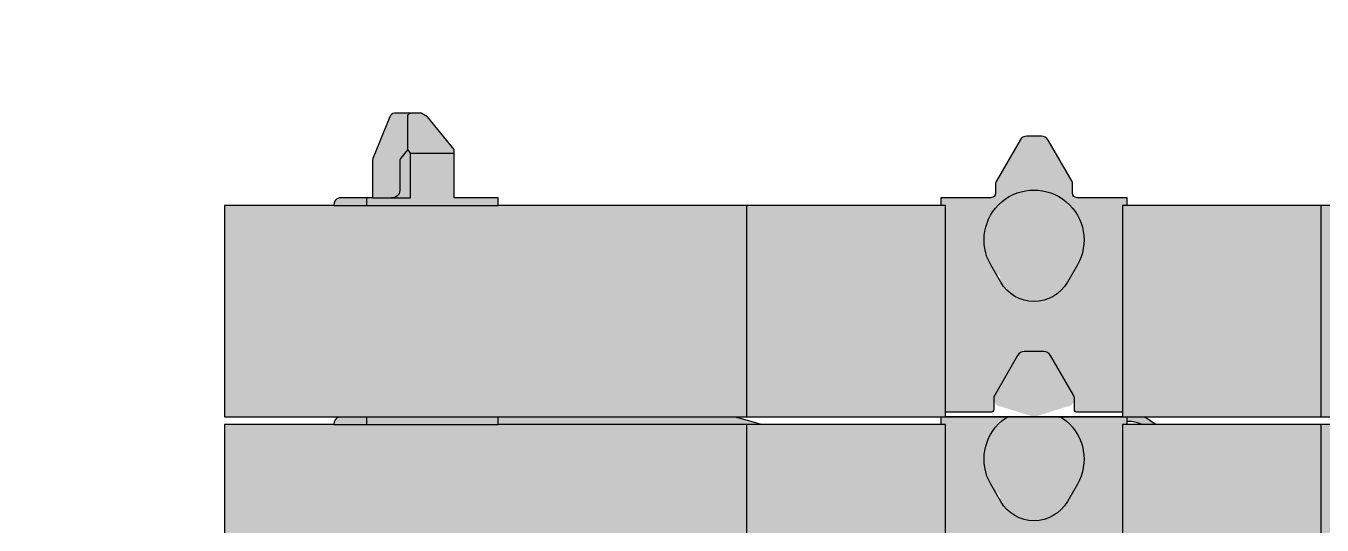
# Model space of a CAD drawing. Header units: millimetres. Extents: x -9400 to 16593, y -27108 to 22430.
# Drawn here: x -9176 to -7490, y 5409 to 6058 of the extents above; entities that cross this region are included whole.
import ezdxf
from ezdxf.enums import TextEntityAlignment as Align

# ---------------------------------------------------------------- set-up
doc = ezdxf.new("R2010")
doc.units = ezdxf.units.MM
doc.set_wipeout_variables(frame=1)
doc.layers.add('Техника LTM 11200-9.1', color=250, linetype='Continuous')
doc.layers.add('Техника LTM 11200-9.1 Штрих', color=7, linetype='Continuous', true_color=0xffd452)
doc.styles.add('arial', font='arial.ttf')

# ---------------------------------------------------------------- blocks, each defined once
blk = doc.blocks.new('LTM 11200-9.1-20240608.130851')
at = {"color": 0, "linetype": 'ByBlock', "lineweight": -2, "ltscale": 50, "transparency": 16777216}
blk.add_wipeout([(1058.2404622194922, 879.0006131459648), (1044.0302557499924, 956.8583137556751), (1020.5751122950926, 1032.4467239628439), (988.214360581834, 1104.6722960318134), (947.4161679742763, 1172.4901328602896), (898.7707674330367, 1234.919104646789), (842.9819185353603, 1291.0560430279415), (780.8567260903008, 1340.0888073371407), (713.2939636444823, 1381.308033953212), (641.2710708038564, 1414.1173987596944), (565.8300124829574, 1438.0422442463396), (488.06220465781007, 1452.7364464434004), (409.09272470365136, 1457.9874223438273), (330.064034748646, 1453.7192053703347), (252.11945352003576, 1439.9935443941304), (176.38661579775126, 1417.0090104056576), (103.96115876980974, 1385.09812376127), (35.89087130119469, 1344.7225435663395), (-26.839464569117183, 1296.4663887906531), (-83.32232060286867, 1241.0277877404133), (-132.74055169606964, 1179.2087781417786), (-174.3792176275403, 1111.9037039527952), (-207.63592619561467, 1040.086276768613), (-232.02954810745058, 964.7954890043751), (-247.20717754146693, 887.120582651674), (-252.94923768351038, 808.1852910676033), (-249.1726573742705, 729.1315817725614), (-235.93207291095706, 651.1031354519597), (-213.41903761661177, 575.2288001733378), (-181.95925061232316, 502.60626018896437), (-142.00784488406651, 434.2861555895612), (-94.14280281235233, 371.25688255226396), (-39.05659442308985, 314.4302940796848), (22.4538406697651, 264.6285080994128), (89.49862269720131, 222.57201377296326), (161.10780574591294, 188.86924808180322), (236.24541009677972, 164.00779348739673), (313.8244098833304, 148.3473240099055), (392.7224592417141, 142.11440177558018), (471.79812943983836, 145.3991993118915), (549.9074220809423, 158.1541950094013), (625.9203194828526, 180.19486062330168), (698.7371327963558, 211.20233086844632), (767.304411352248, 250.72801648648135), (830.6301830743954, 298.2000940472079), (887.7983054736808, 352.9317785953506), (937.9817196050876, 414.1312594612275), (980.4544152411138, 480.9131554926115), (1014.6019341597555, 552.3113239833934), (1039.9302595945612, 627.2928379905519), (1056.0729632418881, 704.7729298276919), (1062.7965064286443, 783.63068454562), (1063.000150728079, 799.9999999999999)], dxfattribs=at)
at = {"layer": 'Техника LTM 11200-9.1 Штрих', "ltscale": 50, "true_color": 0xadadad, "transparency": 16777216}
h = blk.add_hatch(color=253, dxfattribs=at)
h.dxf.hatch_style = 1
edge = h.paths.add_edge_path()
edge.add_arc((405, 800), 658.0001507280786, 0, 360)
at = {"color": 0, "linetype": 'ByBlock', "lineweight": -2, "ltscale": 50, "transparency": 16777216}
blk.add_circle((405, 800), 658.0001507280786, dxfattribs=at)
blk.add_wipeout([(1022.8146851898641, 508.8058813024984), (984.1908195091744, 438.0234888882769), (937.4941594154843, 372.28634556659654), (883.3755655992832, 312.51069936048907), (822.5893460832145, 259.52970660888855), (755.9827426341864, 214.08181938643702), (746.5000000000001, 208.50464921478124), (570.1669743651873, 106.69872939752531), (570.1669743651873, 106.69872939752531), (564.3011459834474, 103.80602296116604), (558.1079266203194, 101.70370827226702), (551.6932839761935, 100.42775651802822), (545.1669743651875, 99.99999958672583), (333.2037587267697, 99.99999958672583), (333.2037587267697, 99.99999958672583), (322.7616633491655, 100.68441067681943), (312.4982351185676, 102.72593348359828), (302.58908413756234, 106.08963698582147), (293.2037587267697, 110.71796728397044), (249.80724037729686, 135.77295883494662), (247.1085948277472, 137.84353386905786), (238.00004300582822, 124.33952006930485), (231.06887776225648, 128.37000860151602), (231.06887776225648, 128.37000860151602), (227.04815571655843, 120.46910382345732), (225.50952286565047, 111.73851901882813), (226.58707054291403, 102.93912170515205), (230.18689083214878, 94.83777638687775), (230.18689083214878, 94.83777638687775), (237.33610094235684, 76.12090898145584), (236.5632686927235, 56.10004334118048), (227.99249002392452, 37.98998857366246), (213.00000000085885, 24.698729281168426), (149.59075555553153, -11.910615071800066), (149.59075555553153, -11.910615071800066), (140.45979071918038, -17.86869502349964), (132.03173479397645, -24.785421769234745), (124.40677480764464, -32.57857394023563), (117.67555112663854, -41.15551181513001), (98.29824531744816, -68.82917248255376), (98.29824531744816, -68.82917248255376), (75.26067977540669, -93.46566269314076), (46.2770706606168, -110.71780686948091), (13.637296342668861, -119.22258249695233), (-20.07990590306767, -118.30806146368832), (-52.21067555460385, -108.04649639786635), (-80.21648974779363, -89.24861227819156), (-84.81372132690736, -84.89188827354519), (-266.21197882881097, 96.50635134539334), (-336.9998161347902, 165.94530796751496), (-866.0808936206032, 165.94529501162287), (-1167.4151198584586, 90.81423419382213), (-1167.4151198584586, 90.81423419382213), (-1189.9263396927408, 83.5541538481209), (-1211.252911146627, 73.3247288850198), (-1231.0052360360235, 60.31283253909305), (-1248.8224748361538, 44.75616880317125), (-1394.2893218785466, -100.71067823920794), (-1394.2893218785466, -100.71067823920794), (-1419.1402423043805, -118.86440595526665), (-1448.3346599652068, -128.60155407189723), (-1479.107495437005, -128.99989190038445), (-1508.5441732289949, -120.02169182628722), (-1533.8566688284163, -102.51730259017745), (-1552.647569772184, -78.144610541053), (-1563.137140832761, -49.21201689711779), (-1564.999999997206, -30.00000012056239), (-1564.999999997206, 32.03240227841911), (-1564.999999997206, 32.03240227841911), (-1564.5717846438058, 45.11302812434451), (-1563.2889722704817, 58.13764072222398), (-1561.1570560767468, 71.05046668143518), (-1558.185165255025, 83.79621129890461), (-1558.185165255025, 83.79621129890461), (-1497.3627447226027, 310.7885749652339), (-1497.3627447226027, 414.31619300623424), (-1542.9555495745446, 584.470857173292), (-1542.9555495745446, 584.470857173292), (-1543.936053519791, 608.461679800803), (-1535.5973357940213, 630.9780459601386), (-1519.2269967959937, 648.5431522627202), (-1497.3528178603049, 658.4447306329009), (-1484.999999997206, 659.9999998794372), (-1214.1711635447755, 659.9999998800997), (-1212.266426014132, 664.0847226964108), (-586.4521676169243, 891.8624849330811), (-580.417075531681, 895.3493390504516), (-582.9999999933059, 918.7466979436579), (-582.9999999932043, 1116.6787891924034), (-582.9999999932043, 1116.6787891924034), (-584.0546843466733, 1126.894271376905), (-587.1742430436698, 1136.6787891924798), (-592.2270700942952, 1145.6195595252746), (-598.9999999933059, 1153.3393947521693), (-598.9999999933059, 1153.3393947521693), (-608.4134335164599, 1165.1949778063865), (-613.8473488286036, 1179.3243848934064), (-614.8036414664814, 1194.4324319095174), (-611.1946520530619, 1209.134226890543), (-602.6337336723807, 1221.9451399321845), (-561.4805234425294, 1259.945262046793), (-463.7308086437405, 1325.943190667342), (-460.373381919082, 1320.9704966501597), (-290.7512852860382, 1435.4946878507328), (-290.7512852860382, 1435.4946878507328), (-270.56411008210773, 1443.4447842832144), (-248.90989242731666, 1442.095364497208), (-229.86591428386092, 1431.7005113250118), (-217.01797449290086, 1414.2174761443632), (-213.70944349130147, 1403.6885348039798), (-185.4872354327525, 1259.9452079621262), (-174.99933955306176, 1190.0000716171055), (-197.77568135003082, 1105.0000003118914), (-263.90168330304357, 922.218455406168), (-264.77506260671714, 904.9999188997974), (-248.1610642772283, 904.9998882795337), (-47.169552377104765, 949.5586309888606), (-48.035310832841816, 953.463815017298), (-39.522644188124104, 955.3512123411349), (-36.34876389497356, 964.1194641674813), (-39.832599257904576, 963.3470056844965), (-43.472375672790776, 965.0062863062774), (-43.472375672790776, 965.0062863062778), (-14.519369376413977, 1027.0118794895586), (22.75556361547754, 1084.4013343576655), (67.63156944735653, 1136.064805593982), (119.24079835456735, 1181.0031817463494), (176.5851878685158, 1218.347406880646), (183.60325356194545, 1222.1770722035), (207.91959879148646, 1359.464521062386), (207.91959879148646, 1359.464521062386), (216.63099661133242, 1381.6031213800295), (233.26160608738843, 1398.6157315399935), (255.19669777214574, 1407.8275624536225), (278.9875507847177, 1407.790294046417), (300.893674192233, 1398.5097858030774), (317.4709016196192, 1381.4451555164085), (324.9712084163622, 1364.470585244024), (349.345262915842, 1273.138480987691), (349.345262915842, 1273.138480987691), (416.97240093037453, 1276.0009091891645), (484.3326282172951, 1269.3508662494853), (550.0945321847912, 1253.319793989184), (612.9582919959926, 1228.2245555235947), (671.6813702552798, 1194.5611722860356), (725.1030724553241, 1152.9950198865774), (772.1674887536267, 1104.347676590717), (811.9443646215175, 1049.5806843651478), (843.6474878455501, 989.7765434626401), (855.1628487252749, 961.3810551581553), (851.3872958889551, 959.4188885699989), (849.6861621805294, 953.0699312872314), (849.6861621805294, 953.0699312872314), (851.8981973749048, 947.7762425973699), (853.8916018024654, 942.3964118905076), (855.6630313536405, 936.9394643012827), (857.209514301052, 931.4145543346242), (1065.1435528585716, 875.6988663762461), (1056.0825285997855, 935.3386157858765), (1056.0825285997855, 935.3386157858765), (1056.0718364792433, 936.5058050074301), (1056.5074066387501, 937.5887286596319), (1057.3233012576277, 938.423450751852), (1058.3960079420654, 938.8836087350649), (1085.4424885511692, 944.6325156586097), (1085.4424885511692, 944.6325156586097), (1086.3798090134253, 944.6816385424938), (1087.2864335528454, 944.4387092293057), (1088.0736154426916, 943.9275073328079), (1088.664299834971, 943.1980728563797), (1088.664299834971, 943.1980728563797), (1149.1339744502334, 838.4615241056019), (1149.1339744502334, 838.4615241056019), (1149.433675717747, 837.7379812409097), (1149.535898238879, 836.9615241056019), (1149.433675717747, 836.1850669702942), (1149.1339744502334, 835.4615241056019), (1145.4999998540152, 829.167295471547), (1145.4999998540152, 829.167295471547), (1161.6138842228509, 814.2902655188893), (1170.0033489849, 794.0269940487935), (1169.1216395659292, 772.1133937474976), (1159.131315570827, 752.5896462553444), (1141.8742798832418, 739.0553191962742), (1120.5321894556198, 734.0057186334905), (1120.0000000000002, 733.9999999995491), (1119.9500119273184, 723.9575171348117), (1119.9500119273184, 723.9575171348117), (1119.2556315460592, 721.0372419363359), (1117.5338633460915, 718.5784443411092), (1115.0271046165487, 716.927283531081), (1112.0882666962282, 716.3162164097305), (1112.0882666962282, 716.3162164097305), (1102.572187305355, 713.3164701606336), (1096.242173974358, 705.6038068228643), (1095.1559563197188, 695.6854210802587), (1099.666636636965, 686.785533013099), (1099.666636636965, 686.785533013099), (1101.372819154572, 684.3357618222624), (1102.2798164627127, 681.4915055831259), (1102.3067929916222, 678.5062568602), (1101.4513444749757, 675.6460740852347)], dxfattribs=at)
at = {"layer": 'Техника LTM 11200-9.1 Штрих', "ltscale": 50, "transparency": 16777216}
h = blk.add_hatch(color=256, dxfattribs=at)
h.dxf.hatch_style = 1
edge = h.paths.add_edge_path()
edge.add_line((-580.4170755316809, 895.3493390504518), (-582.9999999933061, 918.7466979436576))
edge.add_line((-582.9999999933061, 918.7466979436576), (-582.9999999932043, 1116.678789192403))
edge.add_arc((-632.9999999932181, 1116.678789192422), 50.00000000001387, 359.9999999999787, 407.1563569565559)
edge.add_arc((-565.000120573197, 1190.000552019079), 50.00032252627066, 157.5007692112082, 227.1568881668728, ccw=False)
edge.add_line((-611.1946520530619, 1209.134226890543), (-602.6337336723809, 1221.945139932184))
edge.add_line((-602.6337336723809, 1221.945139932184), (-561.4805234425294, 1259.945262046793))
edge.add_line((-561.4805234425294, 1259.945262046793), (-463.7308086437406, 1325.943190667342))
edge.add_line((-463.7308086437406, 1325.943190667342), (-460.373381919082, 1320.970496650159))
edge.add_line((-460.373381919082, 1320.970496650159), (-290.7512852860382, 1435.494687850733))
edge.add_arc((-262.772729246958, 1394.05557104104), 49.99999999999322, 11.108017301250584, 124.0261430752096, ccw=False)
edge.add_line((-213.7094434913015, 1403.68853480398), (-185.4872354327526, 1259.945207962126))
edge.add_line((-185.4872354327526, 1259.945207962126), (-174.9993395530619, 1190.000071617105))
edge.add_line((-174.9993395530619, 1190.000071617105), (-197.7756813500309, 1105.000000311891))
edge.add_line((-197.7756813500309, 1105.000000311891), (-263.9016833030437, 922.2184554061678))
edge.add_line((-263.9016833030437, 922.2184554061678), (-264.7750626067173, 904.9999188997972))
edge.add_line((-264.7750626067173, 904.9999188997972), (-248.1610642772284, 904.9998882795335))
edge.add_line((-248.1610642772284, 904.9998882795335), (-47.16955237710499, 949.5586309888604))
edge.add_line((-47.16955237710499, 949.5586309888604), (-48.03531083284179, 953.4638150172977))
edge.add_line((-48.03531083284179, 953.4638150172977), (-39.5226441881241, 955.3512123411347))
edge.add_line((-39.5226441881241, 955.3512123411347), (-36.34876389497367, 964.119464167481))
edge.add_line((-36.34876389497367, 964.119464167481), (-39.8325992579048, 963.3470056844963))
edge.add_line((-39.8325992579048, 963.3470056844963), (-43.4723756727908, 965.0062863062776))
edge.add_arc((415.8026127566113, 788.314055984792), 492.0911086910719, 118.15526594256019, 158.9572722602886, ccw=False)
edge.add_line((183.6032535619452, 1222.1770722035), (207.9195987914864, 1359.464521062386))
edge.add_arc((267.0000000040711, 1349.000000406384), 59.99999999999896, 14.94211658299082, 169.9557513558511, ccw=False)
edge.add_line((324.9712084163621, 1364.470585244024), (349.3452629158419, 1273.138480987691))
edge.add_arc((403.468572449409, 794.7359564100223), 481.4543676789662, 20.250701444889614, 96.45462241513741, ccw=False)
edge.add_line((855.1628487252747, 961.3810551581555), (851.3872958889551, 959.4188885699987))
edge.add_line((851.3872958889551, 959.4188885699987), (849.6861621805292, 953.0699312872312))
edge.add_arc((721.5736582162062, 896.427483081672), 140.0756246130215, 14.464063967173502, 23.851684483171596, ccw=False)
edge.add_line((857.209514301052, 931.414554334624), (1065.143552858572, 875.6988663762459))
edge.add_line((1065.143552858572, 875.6988663762459), (1056.082528599785, 935.3386157858768))
edge.add_arc((1059.019743014527, 935.9491659328432), 3.000000000021402, 102.00000000008919, 191.7426827601826, ccw=False)
edge.add_line((1058.396007942065, 938.8836087350646), (1085.442488551169, 944.6325156586099))
edge.add_arc((1086.066223623565, 941.6980728563182), 3.000000000076388, 30.000000000509317, 101.99999999856522, ccw=False)
edge.add_line((1088.664299834971, 943.1980728563794), (1149.133974450233, 838.4615241056017))
edge.add_arc((1146.535898238875, 836.9615241056017), 3.000000000003791, -29.99999999995822, 29.99999999995822, ccw=False)
edge.add_line((1149.133974450233, 835.4615241056017), (1145.499999854015, 829.1672954715468))
edge.add_arc((1119.717291720084, 785.0757513592317), 51.07653375991452, -89.6828666162587, 59.682866743838076, ccw=False)
edge.add_line((1120, 733.9999999995489), (1119.950011927318, 723.9575171348115))
edge.add_arc((1111.958010018946, 724.3151559143179), 8.000000000001785, 270.9329359570003, 357.4377469804834, ccw=False)
edge.add_arc((1112.373203177852, 698.8185362434557), 17.49999999999425, 90.93293595723071, 223.440441615247)
edge.add_arc((1092.405741470709, 679.9095311671821), 10.00000000001979, -25.23587212120958, 43.44044161510902, ccw=False)
edge.add_line((1101.451344474975, 675.6460740852344), (1022.814685189864, 508.8058813024982))
edge.add_arc((404.9999999999447, 799.9999999996116), 683.0000000000784, 300.00000000000153, 334.76412787873187, ccw=False)
edge.add_line((746.5, 208.5046492147812), (570.1669743651873, 106.6987293975253))
edge.add_arc((545.1669743652722, 149.9999995862693), 49.9999999995437, 269.9999999999028, 300.0000000001897, ccw=False)
edge.add_line((545.1669743651873, 99.99999958672561), (333.2037587267696, 99.99999958672561))
edge.add_arc((333.2037587267549, 179.9999995866729), 79.99999999994725, 239.99999999999028, 270.00000000001046, ccw=False)
edge.add_line((293.2037587267696, 110.7179672839702), (249.8072403772967, 135.7729588349466))
edge.add_line((249.8072403772967, 135.7729588349466), (247.1085948277469, 137.8435338690579))
edge.add_line((247.1085948277469, 137.8435338690579), (238.000043005828, 124.3395200693049))
edge.add_line((238.000043005828, 124.3395200693049), (231.0688777622563, 128.370008601516))
edge.add_arc((255.5289223529326, 110.9489289364267), 30.02978185194257, 144.5405421442177, 212.4460897317829)
edge.add_arc((188.0000002987952, 67.99999959577755), 49.99999995962036, -60.00000036751169, 32.46304606375372, ccw=False)
edge.add_line((213.0000000008586, 24.6987292811682), (149.5907555555314, -11.91061507179984))
edge.add_arc((199.5907555558192, -98.51315545055843), 100.0000000004165, 120.0000000000526, 144.9999999999406)
edge.add_line((117.6755511266383, -41.15551181513001), (98.29824531744816, -68.82917248255399))
edge.add_arc((2.792403641649344e-09, -1.203608661626276e-07), 120.0000000000197, 225.0263905758951, 324.9999999999672, ccw=False)
edge.add_line((-84.8137213269074, -84.89188827354519), (-266.211978828811, 96.50635134539334))
edge.add_line((-266.211978828811, 96.50635134539334), (-336.9998161347903, 165.945307967515))
edge.add_line((-336.9998161347903, 165.945307967515), (-866.0808936206031, 165.9452950116229))
edge.add_line((-866.0808936206031, 165.9452950116229), (-1167.415119858459, 90.8142341938219))
edge.add_arc((-1125.078788128738, -78.98751790406993), 174.9999999995511, 103.9999999999621, 135.0000000000405)
edge.add_line((-1248.822474836154, 44.75616880317102), (-1394.289321878547, -100.7106782392075))
edge.add_arc((-1464.999999997211, -30.00000012056844), 99.9999999999954, 179.9999999999967, 315.00000000001006, ccw=False)
edge.add_line((-1564.999999997206, -30.00000012056262), (-1564.999999997206, 32.03240227841889))
edge.add_arc((-1364.999999823274, 32.03240225552118), 200.0000001739318, 165.0000000065658, 179.9999999934403, ccw=False)
edge.add_line((-1558.185165255025, 83.79621129890438), (-1497.362744722603, 310.7885749652341))
edge.add_line((-1497.362744722603, 310.7885749652341), (-1497.362744722603, 414.3161930062342))
edge.add_line((-1497.362744722603, 414.3161930062342), (-1542.955549574544, 584.4708571732917))
edge.add_arc((-1483.583199471746, 598.9128505996747), 61.10357707087991, 91.32862869935201, 193.6713713006494, ccw=False)
edge.add_line((-1484.999999997206, 659.9999998794374), (-1214.171163544775, 659.9999998800995))
edge.add_line((-1214.171163544775, 659.9999998800995), (-1212.266426014132, 664.0847226964106))
edge.add_line((-1212.266426014132, 664.0847226964106), (-586.4521676169243, 891.8624849330809))
edge.add_line((-586.4521676169243, 891.8624849330809), (-580.4170755316809, 895.3493390504518))
edge = h.paths.add_edge_path(flags=16)
edge.add_arc((-1483.583199471745, 598.9128505996723), 23.68590583330883, 0, 360)
edge = h.paths.add_edge_path(flags=16)
edge.add_arc((-564.9998938104254, 1190.000396555639), 24.98532544525852, 0, 360)
edge = h.paths.add_edge_path(flags=16)
edge.add_arc((-262.772729252727, 1394.05557102483), 40.00000000000058, 0, 360)
edge = h.paths.add_edge_path(flags=16)
edge.add_arc((404.9999999999059, 799.9999999995792), 600.0000000000871, 330.2159085704574, 349.7840914295442)
edge.add_arc((946.2805206745068, 702.4530987759396), 49.99999999999473, 349.784091429557, 444.9999999999921)
edge.add_line((950.6383078118961, 752.262833680521), (876.4853850729269, 758.7503737875377))
edge.add_arc((869.5129256531076, 679.0547979402111), 79.9999999999876, 84.99999999999444, 165.4059317731501)
edge.add_arc((404.9999999995454, 799.9999999997111), 400.0000000004761, 334.5940682268666, 345.40593177313633, ccw=False)
edge.add_arc((838.5796227883003, 594.0662468099813), 79.99999999999015, 154.5940682268698, 235.0000000000138)
edge.add_line((792.693507880238, 528.5340832668589), (853.6680526835553, 485.8392473566491))
edge.add_arc((882.3468745010952, 526.796849571106), 49.99999999999883, 235.0000000000164, 330.2159085704735)
edge = h.paths.add_edge_path(flags=16)
edge.add_arc((405.0000000001419, 799.9999999992107), 599.9999999996397, 285.215908570449, 304.7840914295528)
edge.add_arc((718.7670513541742, 348.2807979674775), 50.00000000001263, 304.7840914295592, 399.9999999999933)
edge.add_line((757.0692735101366, 380.4201784518082), (709.2226225994818, 437.4415965682128))
edge.add_arc((647.9390671499491, 386.0185877932582), 80.00000000003133, 40.00000000001059, 120.4059317731378)
edge.add_arc((405.0000000013254, 799.9999999965881), 399.9999999967466, 289.5940682268241, 300.40593177318897, ccw=False)
edge.add_arc((565.9699381023787, 347.7957551860823), 80.0000000000209, 109.5940682268652, 189.999999999987)
edge.add_line((487.1853178613783, 333.9039009727421), (500.1110239778354, 260.5985788687831))
edge.add_arc((549.3514116284765, 269.2809877521754), 50.00000000003817, 190.0000000000456, 285.2159085704087)
at = {"color": 0, "linetype": 'ByBlock', "lineweight": -2, "ltscale": 50, "transparency": 16777216}
for points in [[(-561.4805234425294, 1259.945262046793), (-463.7308086437406, 1325.943190667342), (-460.373381919082, 1320.970496650159), (-290.7512852860382, 1435.494687850733, -0.5368590861845824), (-213.7094434913015, 1403.68853480398), (-185.4872354327526, 1259.945207962126)], [(183.6032535619452, 1222.1770722035), (207.9195987914864, 1359.464521062386, -0.8026826711769395), (324.9712084163621, 1364.470585244024), (349.3452629158419, 1273.138480987691, -0.3453231844915923)], [(293.2037587267696, 110.7179672839702), (249.8072403772967, 135.7729588349466), (247.1085948277469, 137.8435338690579), (238.000043005828, 124.3395200693049, 1.110223024625157e-16), (231.0688777622563, 128.370008601516, 0.3052800898424828), (230.1868908321485, 94.83777638687752, -0.4268613245816786)], [(213.0000000008586, 24.6987292811682, 1.110223024625157e-16), (149.5907555555314, -11.91061507179984, 0.1095178116827467)], [(117.6755511266383, -41.15551181513001, 1.110223024625157e-16), (98.29824531744816, -68.82917248255399, -0.4661674763963348)], [(-84.8137213269074, -84.89188827354519, 1.110223024625157e-16), (-266.211978828811, 96.50635134539334, 1.110223024625157e-16), (-336.9998161347903, 165.945307967515, 1.110223024625157e-16), (-866.0808936206031, 165.9452950116229, 1.110223024625157e-16), (-1167.415119858459, 90.8142341938219, 0.1360940270824719)], [(-1248.822474836154, 44.75616880317102, 1.110223024625157e-16), (-1394.289321878547, -100.7106782392075, -0.6681786379193838)], [(-1564.999999997206, -30.00000012056262, 1.110223024625157e-16), (-1564.999999997206, 32.03240227841889, -0.06554346275772166)], [(-1558.185165255025, 83.79621129890438, 1.110223024625157e-16), (-1497.362744722603, 310.7885749652341, 1.110223024625157e-16), (-1497.362744722603, 414.3161930062342, 1.110223024625157e-16), (-1542.955549574544, 584.4708571732917, -0.478812575144597)], [(-1484.999999997206, 659.9999998794374, 1.110223024625157e-16), (-1214.171163544775, 659.9999998800995, 1.110223024625157e-16), (-1212.266426014132, 664.0847226964106, 1.110223024625157e-16), (-586.4521676169243, 891.8624849330809)]]:
    blk.add_lwpolyline(points, format="xyb", dxfattribs=at)
for centre, radius in [((-262.772729252727, 1394.05557102483), 40.00000000000058), ((267.0000000040709, 1349.000000406384), 25.1891768705209), ((-345, 1190), 124.99955948157)]:
    blk.add_circle(centre, radius, dxfattribs=at)
blk = doc.blocks.new('LTM 11200-9.1-20240609.135256')
at = {"color": 0, "lineweight": -2, "ltscale": 50, "transparency": 16777216}
blk.add_wipeout([(9.58548115671763, 650.0000000000234), (12.173671607743037, 649.6592582629141), (14.58548115671797, 648.6602540378676), (16.656548968583415, 647.0710678118885), (18.245735194562034, 645.0000000000225), (18.245735194562048, 645.0000000000225), (49.46410161512064, 590.9282032303015), (49.46410161512064, 590.9282032303015), (49.695518130027395, 590.4589369597618), (49.863703305137946, 589.9634794107114), (49.96577944547639, 589.4503079991816), (49.99999999998071, 588.9282032303017), (49.99999999998068, 588.9282032303017), (49.9999999999734, 576.0000035421324), (49.9999999999734, 576.0000035421324), (50.49036141050702, 573.7235975174667), (51.7942652005509, 571.7942676834612), (53.72359426479657, 570.4903627544377), (55.999999999977035, 570.000000000028), (55.99999999997706, 570.000000000028), (120.99999999996973, 570.0000000000273), (120.99999999996973, 560.0000000000152), (696.7523480776277, 560.0000000000091), (696.7523480776277, 570.0000000000043), (754.0279973537497, 570.0000000000043), (754.0279973537458, 632.6794919243182), (788.5825475006627, 674.9999999999973), (796.7475133099421, 679.9999999999989), (831.5166341992432, 680), (831.5166341992432, 680), (833.5402265152165, 679.4920170956832), (835.3313783943919, 678.4220883886785), (836.7379205275558, 676.8811108677587), (837.6403585562061, 675.0000000000025), (859.7150771497642, 620.9282032302795), (860.0940145317277, 618.9282032302779), (860.0940145317277, 570.0000000000034), (903.2275281841418, 570.0000000000034), (903.2275281841418, 570.0000000000034), (906.299097517205, 568.6916769575009), (908.6933519550179, 566.3649210531621), (910.088953646578, 563.3320110198981), (910.2985959960047, 560.0000000000055), (1052.7408232304538, 560.0000000000055), (1052.7408232304501, 0), (-1052.7408232304506, 0), (-1052.740823230456, 560.0000000000055), (-910.298595996007, 560.0000000000055), (-910.298595996007, 560.0000000000055), (-910.0889536465808, 563.3320110198979), (-908.693351955021, 566.3649210531619), (-906.2990975172089, 568.6916769575007), (-903.2275281841456, 570.0000000000034), (-860.0940145317298, 570.0000000000034), (-860.0940145317281, 618.9282032302779), (-859.7150771497664, 620.9282032302795), (-837.6403585562065, 675.0000000000025), (-837.6403585562065, 675.0000000000025), (-836.7379205275561, 676.8811108677587), (-835.3313783943922, 678.4220883886785), (-833.5402265152172, 679.4920170956834), (-831.5166341992436, 680), (-796.7475133099423, 679.9999999999989), (-788.582547500663, 674.9999999999973), (-754.0279973537464, 632.6794919243182), (-754.0279973537517, 570.0000000000043), (-696.7523480776317, 570.0000000000043), (-696.75234807763, 560.0000000000091), (-120.99999999997017, 560.0000000000152), (-120.99999999997017, 570.0000000000273), (-55.99999999998109, 570.000000000028), (-55.99999999998109, 570.000000000028), (-53.72359426480019, 570.4903627544377), (-51.794265200553994, 571.7942676834609), (-50.49036141050961, 573.7235975174665), (-49.999999999975564, 576.0000035421324), (-49.99999999997563, 576.0000035421324), (-49.99999999998291, 588.9282032303017), (-49.99999999998291, 588.9282032303017), (-49.96577944547814, 589.4503079991816), (-49.863703305139225, 589.9634794107114), (-49.69551813002823, 590.458936959762), (-49.46410161512102, 590.9282032303015), (-49.46410161512104, 590.9282032303015), (-18.245735194562453, 645.0000000000225), (-18.245735194562453, 645.0000000000225), (-16.656548968583838, 647.0710678118885), (-14.585481156718396, 648.6602540378676), (-12.173671607743465, 649.6592582629141), (-9.585481156718053, 650.0000000000234), (-9.585481156718032, 650.0000000000234)], dxfattribs=at)
at = {"layer": 'Техника LTM 11200-9.1 Штрих', "ltscale": 50, "true_color": 0x919191, "transparency": 16777216}
h = blk.add_hatch(color=252, dxfattribs=at)
h.dxf.hatch_style = 1
h.paths.add_polyline_path([(810.5965398486869, 628.0384757729207), (754.0279973537465, 628.0384757729153), (754.0279973537499, 570.0000000000045), (696.7523480776281, 570.0000000000045), (696.7523480776281, 560.0000000000091), (867.8721891248306, 560.0000000000061), (867.8721891248306, 570.0000000000036), (860.0940145317281, 570.0000000000036), (835.3452771902131, 570.0000000000041, -0.04063597038364287), (833.7512788607825, 570.0000000000041), (810.5965398486869, 570.0000000000045)])
h.paths.add_polyline_path([(814.3859136683013, 675.0000000000009, 0.4744978678087682), (809.9886689522987, 679.9999999999994), (796.7475133099424, 679.9999999999991), (788.5825475006632, 674.9999999999973), (754.0279973537463, 632.6794919243184), (754.0279973537465, 628.0384757729153), (810.5965398486869, 628.0384757729207), (814.3859136683086, 632.6794919242975)])
h.paths.add_polyline_path([(837.6403585562066, 675.0000000000027, 0.3011528066670471), (831.5166341992435, 680), (809.9886689522987, 679.9999999999994, -0.4744978678087682), (814.3859136683013, 675.0000000000009), (814.3859136683086, 632.6794919242975), (823.9808007084857, 620.9282032302644), (824.738675472413, 618.9282032302644), (824.738675472413, 579.2820242257967, 0.3757731303558613), (833.7512788607823, 570.0000000000041), (860.0940145317281, 570.0000000000036), (860.0940145317281, 618.928203230278), (859.7150771497645, 620.9282032302799)])
h.paths.add_polyline_path([(824.738675472413, 618.9282032302644), (823.9808007084857, 620.9282032302644), (814.3859136683086, 632.6794919242975), (810.5965398486869, 628.0384757729207), (810.5965398486869, 570.0000000000045), (833.7512788607825, 570.0000000000041, -0.3757731303558638), (824.738675472413, 579.2820242257967)], flags=17)
h.paths.add_polyline_path([(903.2275281841421, 570.0000000000036), (867.8721891248306, 570.0000000000036), (867.8721891248306, 560.0000000000061), (910.2985959960051, 560.0000000000055, 0.3860579729890021)])
h = blk.add_hatch(color=252, dxfattribs=at)
h.dxf.hatch_style = 1
h.paths.add_polyline_path([(114.9999999999627, 560.0000000000146), (120.99999999997, 560.0000000000146), (120.99999999997, 570.0000000000273), (56.25860199385927, 570.0000000000282, -0.4142137352826358), (49.99999999997362, 576.0000035421326), (49.9999999999809, 588.9282032303025, 0.1316524975875179), (49.46410161511849, 590.9282032303058), (18.24573519456153, 645.000000000024, 0.2679491924311472), (9.585481156718643, 650.0000000000236), (-9.58548115671865, 650.0000000000236, 0.2679491924311471), (-18.24573519456154, 645.000000000024), (-49.46410161512018, 590.9282032303029, 0.1316524975875182), (-49.99999999998272, 588.9282032302992), (-49.99999999997559, 576.2585982991577, -0.4142133894640267), (-55.9999999999809, 570.0000000000282), (-120.99999999997, 570.0000000000273), (-120.99999999997, 560.0000000000146), (-114.9999999999663, 560.0000000000146), (-114.999999999961, 6.000000000019952), (-56.49999999997537, 6.000000000020918, 0.4142135623730901), (-52.49999999997726, 10.0000000000191), (-52.49999999997726, 23.32050807571443, -0.1316524975873719), (-51.16025403782305, 28.32050807571011), (-21.32308546374387, 80.00000000002373, -0.267949192431148), (-12.66283142590057, 85.00000000002365), (12.66283142589785, 85.00000000002365, -0.2679491924311404), (21.32308546374237, 80.00000000002319), (51.16025403782292, 28.32050807571034, -0.1316524975873785), (52.49999999997728, 23.32050807571443), (52.49999999997726, 10.0000000000191, 0.4142135623730909), (56.49999999997539, 6.000000000020918), (114.9999999999591, 6.000000000020009)])
h.paths.add_polyline_path([(-43.30127018921893, 460.0000000000165), (-56.29165124598908, 482.5000000000167, -1.732050807568821), (56.29165124598997, 482.5000000000329), (43.30127018922627, 460.0000000000289, -0.5773502691896447)], flags=16)
at = {"layer": 'Техника LTM 11200-9.1 Штрих', "ltscale": 50, "true_color": 0xadadad, "transparency": 16777216}
h = blk.add_hatch(color=253, dxfattribs=at)
h.dxf.hatch_style = 1
h.paths.add_polyline_path([(-373.4383119831191, 0), (-114.9999999999609, 5.684341886080801e-14), (-114.9999999999663, 560.0000000000146), (-120.99999999997, 560.0000000000146), (-373.4383119831191, 560.0000000000122)])
h.paths.add_polyline_path([(-56.29165124598785, 482.5000000000146, 1.098558437456221), (44.25517693960632, 467.3924447798296, 2.075296577107359)])
h.paths.add_polyline_path([(373.4383119832482, 560.0000000000126), (114.9999999999627, 560.0000000000155), (114.9999999999591, 0), (373.4383119832482, 0)])
at = {"layer": 'Техника LTM 11200-9.1 Штрих', "ltscale": 50, "transparency": 16777216}
h = blk.add_hatch(color=256, dxfattribs=at)
h.dxf.hatch_style = 1
h.set_gradient(color1=(132, 132, 132), color2=(173, 173, 173), tint=1)
h.paths.add_polyline_path([(-373.4383119831191, 560.0000000000127), (-696.7523480776299, 560.0000000000091), (-910.298595996007, 560.0000000000055), (-1052.740823230456, 560.0000000000055), (-1052.740823230451, -5.684341886080801e-14), (-373.4383119831191, -5.684341886080801e-14)])
h = blk.add_hatch(color=256, dxfattribs=at)
h.dxf.hatch_style = 1
h.set_gradient(color1=(173, 173, 173), color2=(132, 132, 132), tint=1)
h.paths.add_polyline_path([(373.4383119832482, 560.0000000000126), (373.4383119832482, 5.684341886080801e-14), (1052.740823230451, 0), (1052.740823230454, 560.0000000000055), (910.2985959960051, 560.0000000000055), (696.7523480776281, 560.0000000000091)])
at = {"color": 0, "lineweight": -2, "ltscale": 50, "transparency": 16777216}
for points in [[(-696.7523480776299, 560.0000000000091), (-120.99999999997, 560.0000000000155), (-120.99999999997, 570.0000000000273), (-55.9999999999809, 570.0000000000282, 0.4019113625394379), (-49.99999999997544, 576.0000035421326), (-49.99999999998272, 588.9282032303017, -0.1316524975872682), (-49.46410161512085, 590.9282032303017), (-18.24573519456226, 645.0000000000227, -0.2679491924312076), (-9.585481156717833, 650.0000000000236), (9.585481156717833, 650.0000000000236, -0.2679491924312076), (18.24573519456226, 645.0000000000227), (49.46410161512085, 590.9282032303017, -0.1316524975872682), (49.9999999999809, 588.9282032303017), (49.99999999997362, 576.0000035421326, 0.4019113625394379), (55.99999999997726, 570.0000000000282), (120.99999999997, 570.0000000000273), (120.99999999997, 560.0000000000155), (696.7523480776281, 560.0000000000091), (696.7523480776281, 570.0000000000045), (754.0279973537499, 570.0000000000045), (754.0279973537463, 632.6794919243184), (788.5825475006632, 674.9999999999973), (796.7475133099424, 679.9999999999991), (831.5166341992435, 680, -0.3011528066670468), (837.6403585562066, 675.0000000000027), (859.7150771497645, 620.9282032302799), (860.0940145317281, 618.9282032302781), (860.0940145317281, 570.0000000000036), (903.2275281841421, 570.0000000000036, -0.3860579729890017), (910.2985959960051, 560.0000000000055), (1052.740823230454, 560.0000000000055), (1052.740823230451, 0)], [(860.0940145317281, 570.0000000000036), (810.5965398486869, 570.0000000000045), (810.5965398486869, 628.0384757729207), (814.3859136683086, 632.6794919242975), (814.3859136683013, 675.0000000000009, 0.4522531419893762), (810.3034307636581, 680)], [(814.3859136683086, 632.6794919242975), (823.9808007084857, 620.9282032302644), (824.738675472413, 618.9282032302644), (824.738675472413, 579.2820242257967, 0.4228662282084388), (835.3452771902075, 570.0000000000036)], [(56.29165124599149, 482.5000000000355, 1.732050807568812), (-56.29165124598785, 482.5000000000146), (-43.30127018921939, 460.0000000000173, 0.5773502691896804), (43.30127018922849, 460.0000000000327), (56.29165124599149, 482.5000000000355)]]:
    blk.add_lwpolyline(points, format="xyb", dxfattribs=at)
for points in [[(810.5965398486869, 628.0384757729207), (754.0279973537463, 628.0384757729153)], [(-373.4383119831191, 0), (-373.4383119831191, 560.0000000000127)], [(-120.99999999997, 560.0000000000146), (-114.9999999999663, 560.0000000000146), (-114.9999999999609, 1.091393642127514e-11), (-9.094947017729282e-13, 1.182343112304807e-11), (114.9999999999591, 1.091393642127514e-11), (114.9999999999627, 560.0000000000146), (120.99999999997, 560.0000000000146)], [(373.4383119832482, 0), (373.4383119832482, 560.0000000000127)], [(910.2985959960051, 560.0000000000055), (696.7523480776281, 560.0000000000091)], [(867.8721891248306, 570.0000000000045), (867.8721891248306, 560.0000000000073)]]:
    blk.add_lwpolyline(points, dxfattribs=at)
blk = doc.blocks.new('LTM 11200-9.1-20240609.140259')
at = {"color": 0, "linetype": 'ByBlock', "lineweight": -2, "ltscale": 50, "transparency": 16777216}
blk.add_wipeout([(9.585481156715584, 365.00000000001774), (12.17367160774099, 364.6592582629082), (14.585481156715923, 363.6602540378617), (16.65654896858137, 362.0710678118826), (18.245735194559987, 360.0000000000168), (18.24573519456, 360.0000000000168), (49.464101615118594, 305.9282032302958), (49.464101615118594, 305.9282032302958), (49.69551813002535, 305.45893695975565), (49.8637033051359, 304.963479410706), (49.96577944547435, 304.45030799917595), (49.99999999997866, 303.9282032302958), (49.999999999978634, 303.9282032302958), (49.99999999997135, 291.0000035421267), (49.99999999997135, 291.0000035421267), (50.490361410504974, 288.7235975174608), (51.79426520054886, 286.794267683455), (53.72359426479452, 285.49036275443177), (55.99999999997499, 285.0000000000223), (55.99999999997501, 285.0000000000223), (120.99999999996768, 285.0000000000214), (120.99999999996768, 275.00000000000955), (696.7523480776257, 275.0000000000032), (696.7523480776257, 284.9999999999982), (754.0279973537477, 284.9999999999982), (754.0279973537438, 347.6794919243125), (788.5825475006607, 389.99999999999136), (796.74751330994, 394.9999999999932), (831.5166341992411, 394.9999999999941), (831.5166341992411, 394.9999999999941), (833.5402265152145, 394.49201709567706), (835.3313783943898, 393.42208838867236), (836.7379205275538, 391.8811108677528), (837.6403585562041, 389.9999999999968), (859.7150771497621, 335.92820323027354), (860.0940145317256, 333.9282032302722), (860.0940145317256, 284.9999999999977), (903.2275281841397, 284.9999999999977), (903.2275281841397, 284.9999999999977), (906.299097517203, 283.69167695749456), (908.6933519550158, 281.36492105315665), (910.088953646576, 278.332011019892), (910.2985959960026, 274.9999999999991), (1052.7408232304517, 274.9999999999991), (1052.7408232304501, -4.547473508864641e-13), (-1052.7408232304508, -4.547473508864641e-13), (-1052.740823230458, 274.9999999999991), (-910.298595996009, 274.9999999999991), (-910.298595996009, 274.9999999999991), (-910.0889536465828, 278.332011019892), (-908.693351955023, 281.3649210531562), (-906.299097517211, 283.69167695749456), (-903.2275281841477, 284.9999999999977), (-860.0940145317319, 284.9999999999977), (-860.0940145317302, 333.9282032302722), (-859.7150771497685, 335.92820323027354), (-837.6403585562085, 389.9999999999968), (-837.6403585562085, 389.9999999999968), (-836.7379205275581, 391.8811108677528), (-835.3313783943943, 393.42208838867236), (-833.5402265152193, 394.49201709567706), (-831.5166341992457, 394.9999999999941), (-796.7475133099443, 394.9999999999932), (-788.5825475006651, 389.99999999999136), (-754.0279973537484, 347.6794919243125), (-754.0279973537538, 284.9999999999982), (-696.7523480776338, 284.9999999999982), (-696.7523480776321, 275.0000000000032), (-120.99999999997222, 275.00000000000955), (-120.99999999997222, 285.0000000000214), (-55.99999999998314, 285.0000000000223), (-55.99999999998314, 285.0000000000223), (-53.72359426480224, 285.49036275443177), (-51.79426520055604, 286.794267683455), (-50.49036141051165, 288.72359751746035), (-49.99999999997761, 291.0000035421267), (-49.999999999977675, 291.0000035421267), (-49.99999999998496, 303.9282032302958), (-49.99999999998496, 303.9282032302958), (-49.96577944548019, 304.45030799917595), (-49.86370330514127, 304.963479410706), (-49.69551813003028, 305.4589369597561), (-49.46410161512306, 305.9282032302958), (-49.464101615123084, 305.9282032302958), (-18.2457351945645, 360.0000000000168), (-18.2457351945645, 360.0000000000168), (-16.656548968585884, 362.0710678118826), (-14.585481156720443, 363.6602540378617), (-12.173671607745511, 364.6592582629082), (-9.5854811567201, 365.00000000001774), (-9.585481156720078, 365.00000000001774)], dxfattribs=at)
at = {"layer": 'Техника LTM 11200-9.1 Штрих', "ltscale": 50, "true_color": 0x919191, "transparency": 16777216}
h = blk.add_hatch(color=252, dxfattribs=at)
h.dxf.hatch_style = 1
h.paths.add_polyline_path([(810.5965398486851, 343.0384757729153), (754.0279973537447, 343.0384757729099), (754.0279973537481, 284.9999999999991), (696.7523480776263, 284.9999999999991), (696.7523480776263, 275.0000000000037), (867.8721891248288, 275.0000000000007), (867.8721891248288, 284.9999999999982), (860.0940145317263, 284.9999999999982), (835.3452771902113, 284.9999999999987, -0.04063597038364287), (833.7512788607806, 284.9999999999987), (810.5965398486851, 284.9999999999991)])
h.paths.add_polyline_path([(814.3859136682995, 389.9999999999955, 0.4744978678087682), (809.9886689522968, 394.999999999994), (796.7475133099406, 394.9999999999937), (788.5825475006613, 389.9999999999919), (754.0279973537445, 347.679491924313), (754.0279973537447, 343.0384757729099), (810.5965398486851, 343.0384757729153), (814.3859136683068, 347.6794919242921)])
h.paths.add_polyline_path([(837.6403585562048, 389.9999999999973, 0.3011528066670471), (831.5166341992417, 394.9999999999946), (809.9886689522968, 394.999999999994, -0.4744978678087682), (814.3859136682995, 389.9999999999955), (814.3859136683068, 347.6794919242921), (823.9808007084839, 335.928203230259), (824.7386754724112, 333.928203230259), (824.7386754724112, 294.2820242257913, 0.3757731303558613), (833.7512788607805, 284.9999999999987), (860.0940145317263, 284.9999999999982), (860.0940145317263, 333.9282032302726), (859.7150771497627, 335.9282032302745)])
h.paths.add_polyline_path([(824.7386754724112, 333.928203230259), (823.9808007084839, 335.928203230259), (814.3859136683068, 347.6794919242921), (810.5965398486851, 343.0384757729153), (810.5965398486851, 284.9999999999991), (833.7512788607806, 284.9999999999987, -0.3757731303558638), (824.7386754724112, 294.2820242257913)], flags=17)
h.paths.add_polyline_path([(903.2275281841403, 284.9999999999982), (867.8721891248288, 284.9999999999982), (867.8721891248288, 275.0000000000007), (910.2985959960033, 275.0000000000001, 0.3860579729890021)])
h = blk.add_hatch(color=252, dxfattribs=at)
h.dxf.hatch_style = 1
h.paths.add_polyline_path([(-49.46410161512255, 305.9282032302966), (-49.69551813002984, 305.4589369597566), (-49.86370330514083, 304.9634794107063), (-49.96577944547974, 304.4503079991764), (-49.99999999998452, 303.9282032302962), (-49.99999999997723, 291.000003542127), (-50.49036141051121, 288.7235975174613), (-51.7942652005556, 286.7942676834556), (-53.7235942648018, 285.4903627544322), (-55.99999999998268, 285.0000000000226), (-120.9999999999718, 285.0000000000218), (-120.9999999999718, 275.0000000000092), (-114.9999999999682, 275.0000000000092), (-114.9999999999611, 6.000000000020066), (-56.49999999997538, 6.000000000020975, 0.4142135623730899), (-52.49999999997727, 10.00000000001916), (-52.49999999997726, 23.32050807571449, -0.1316524975873719), (-51.16025403782305, 28.32050807571017), (-21.32308546374387, 80.00000000002379, -0.267949192431148), (-12.66283142590057, 85.0000000000237), (12.66283142589785, 85.0000000000237, -0.2679491924311404), (21.32308546374237, 80.00000000002325), (51.16025403782292, 28.32050807571039, -0.1316524975873785), (52.49999999997726, 23.32050807571449), (52.49999999997726, 10.00000000001916, 0.4142135623730904), (56.49999999997538, 6.000000000020975), (114.9999999999591, 6.000000000020066), (114.9999999999609, 275.0000000000092), (120.9999999999682, 275.0000000000092), (120.9999999999682, 285.0000000000218), (55.99999999997542, 285.0000000000226), (53.723594264795, 285.4903627544325), (51.79426520054932, 286.7942676834559), (50.49036141050546, 288.7235975174615), (49.99999999997183, 291.0000035421272), (49.9999999999791, 303.9282032302966), (49.96577944547481, 304.4503079991764), (49.86370330513636, 304.9634794107062), (49.6955181300258, 305.4589369597564), (49.46410161511906, 305.9282032302963), (18.24573519456052, 360.0000000000172), (16.65654896858183, 362.0710678118832), (14.58548115671638, 363.6602540378625), (12.17367160774142, 364.6592582629089), (9.585481156716078, 365.0000000000182), (-9.585481156719725, 365.0000000000182), (-12.17367160774506, 364.6592582629089), (-14.58548115671999, 363.6602540378625), (-16.65654896858545, 362.0710678118832), (-18.24573519456403, 360.0000000000173)])
h.paths.add_polyline_path([(56.29165124598815, 197.5000000000275), (43.30127018922445, 175.0000000000235, -0.5773502691896447), (-43.30127018922074, 175.0000000000111), (-56.29165124599091, 197.5000000000113, -1.73205080756882)], flags=16)
at = {"layer": 'Техника LTM 11200-9.1 Штрих', "ltscale": 50, "true_color": 0xadadad, "transparency": 16777216}
h = blk.add_hatch(color=253, dxfattribs=at)
h.dxf.hatch_style = 1
h.paths.add_polyline_path([(-114.9999999999609, 4.263256414560601e-14), (-114.9999999999682, 275.0000000000092), (-120.9999999999718, 275.0000000000092), (-373.4383119831209, 275.0000000000068), (-373.4383119831191, 5.684341886080801e-14)])
h.paths.add_polyline_path([(-56.29165124598967, 197.5000000000092, 1.098558437456221), (44.2551769396045, 182.3924447798242, 2.075296577107359)])
h.paths.add_polyline_path([(373.4383119832482, 2.842170943040401e-14), (373.4383119832464, 275.0000000000073), (114.9999999999609, 275.0000000000102), (114.999999999959, 4.263256414560601e-14)])
at = {"layer": 'Техника LTM 11200-9.1 Штрих', "ltscale": 50, "transparency": 16777216}
h = blk.add_hatch(color=256, dxfattribs=at)
h.dxf.hatch_style = 1
h.set_gradient(color1=(132, 132, 132), color2=(173, 173, 173), tint=1)
h.paths.add_polyline_path([(-373.4383119831191, 5.684341886080801e-14), (-373.4383119831209, 275.0000000000073), (-696.7523480776317, 275.0000000000037), (-910.2985959960088, 275.0000000000001), (-1052.740823230458, 275.0000000000001), (-1052.740823230451, 5.861977570020827e-14)])
h = blk.add_hatch(color=256, dxfattribs=at)
h.dxf.hatch_style = 1
h.set_gradient(color1=(173, 173, 173), color2=(132, 132, 132), tint=1)
h.paths.add_polyline_path([(1052.740823230451, 5.684341886080801e-14), (1052.740823230452, 275.0000000000001), (910.2985959960033, 275.0000000000001), (696.7523480776263, 275.0000000000037), (373.4383119832464, 275.0000000000073), (373.4383119832482, 5.684341886080801e-14)])
at = {"layer": 'Техника LTM 11200-9.1 Штрих', "ltscale": 50, "true_color": 0x848484, "transparency": 16777216}
h = blk.add_hatch(color=252, dxfattribs=at)
h.dxf.hatch_style = 1
h.paths.add_polyline_path([(21.32308546374237, 80.00000000002325, 0.2679491924311407), (12.66283142589785, 85.0000000000237), (-12.66283142590058, 85.0000000000237, 0.2679491924311473), (-21.32308546374387, 80.00000000002382), (-51.16025403782305, 28.32050807571019, 0.5773502691895974), (-42.49999999998418, 13.3205080757215), (-9.094947017729282e-13, 1.188027454190888e-11), (42.49999999998418, 13.3205080757215, 0.5773502691896064), (51.16025403782292, 28.32050807571042)])
at = {"color": 0, "linetype": 'ByBlock', "lineweight": -2, "ltscale": 50, "transparency": 16777216}
for points in [[(-696.7523480776317, 275.0000000000037), (-120.9999999999718, 275.0000000000101), (-120.9999999999718, 285.0000000000219), (-55.99999999998272, 285.0000000000228, 0.4019113625394379), (-49.99999999997726, 291.0000035421272), (-49.99999999998454, 303.9282032302963, -0.1316524975872682), (-49.46410161512267, 305.9282032302963), (-18.24573519456408, 360.0000000000173, -0.2679491924312076), (-9.585481156719652, 365.0000000000182), (9.585481156716014, 365.0000000000182, -0.2679491924312076), (18.24573519456044, 360.0000000000173), (49.46410161511903, 305.9282032302963, -0.1316524975872682), (49.99999999997908, 303.9282032302963), (49.99999999997181, 291.0000035421272, 0.4019113625394379), (55.99999999997544, 285.0000000000228), (120.9999999999682, 285.0000000000219), (120.9999999999682, 275.0000000000101), (696.7523480776263, 275.0000000000037), (696.7523480776263, 284.9999999999991), (754.0279973537481, 284.9999999999991), (754.0279973537445, 347.679491924313), (788.5825475006613, 389.9999999999919), (796.7475133099406, 394.9999999999937), (831.5166341992417, 394.9999999999946, -0.3011528066670468), (837.6403585562048, 389.9999999999973), (859.7150771497627, 335.9282032302745), (860.0940145317263, 333.9282032302727), (860.0940145317263, 284.9999999999982), (903.2275281841403, 284.9999999999982, -0.3860579729890017), (910.2985959960033, 275.0000000000001), (1052.740823230452, 275.0000000000001), (1052.740823230451, 5.684341886080801e-14), (-1052.740823230451, 5.684341886080801e-14)], [(860.0940145317263, 284.9999999999982), (810.5965398486851, 284.9999999999991), (810.5965398486851, 343.0384757729153), (814.3859136683068, 347.6794919242921), (814.3859136682995, 389.9999999999955, 0.4522531419893762), (810.3034307636563, 394.9999999999946)], [(814.3859136683068, 347.6794919242921), (823.9808007084839, 335.928203230259), (824.7386754724112, 333.928203230259), (824.7386754724112, 294.2820242257913, 0.4228662282084388), (835.3452771902057, 284.9999999999982)], [(56.29165124598967, 197.5000000000301, 1.732050807568812), (-56.29165124598967, 197.5000000000092), (-43.30127018922121, 175.0000000000119, 0.5773502691896804), (43.30127018922667, 175.0000000000273), (56.29165124598967, 197.5000000000301)], [(-114.9999999999609, 6.000000000020066), (-56.49999999997726, 6.000000000020975, 0.4142135623733614), (-52.49999999997726, 10.00000000002098), (-52.49999999997726, 23.32050807571255, -0.131652497587491), (-51.16025403782169, 28.32050807571255), (-21.32308546374497, 80.00000000002188, -0.2679491924311589), (-12.66283142590237, 85.0000000000237), (12.66283142589873, 85.0000000000237, -0.2679491924311589), (21.32308546374315, 80.00000000002188), (51.16025403782169, 28.32050807571255, -0.131652497587491), (52.49999999997726, 23.32050807571255), (52.49999999997726, 10.00000000002098, 0.4142135623733614), (56.49999999997726, 6.000000000020975), (114.9999999999591, 6.000000000020066)]]:
    blk.add_lwpolyline(points, format="xyb", dxfattribs=at)
for points in [[(810.5965398486851, 343.0384757729153), (754.0279973537445, 343.0384757729099)], [(-373.4383119831191, 5.684341886080801e-14), (-373.4383119831209, 275.0000000000073)], [(-120.9999999999718, 275.0000000000092), (-114.9999999999682, 275.0000000000092), (-114.9999999999609, 1.097077984013595e-11), (-9.094947017729282e-13, 1.188027454190888e-11), (114.9999999999591, 1.097077984013595e-11), (114.9999999999609, 275.0000000000092), (120.9999999999682, 275.0000000000092)], [(373.4383119832482, 5.684341886080801e-14), (373.4383119832464, 275.0000000000073)], [(910.2985959960033, 275.0000000000001), (696.7523480776263, 275.0000000000037)], [(867.8721891248288, 284.9999999999991), (867.8721891248288, 275.0000000000019)]]:
    blk.add_lwpolyline(points, dxfattribs=at)
blk = doc.blocks.new('LTM 11200-9.1-20240608.20492501')
at = {"color": 0, "linetype": 'ByBlock', "lineweight": -2, "ltscale": 50, "transparency": 16777216}
blk.add_lwpolyline([(-14761.00006967527, -1269.999867621964, 2.220446049250313e-16), (-14761.00006967527, -1458.99997359718)], format="xyb", dxfattribs=at)
blk = doc.blocks.new('*U191')
at = {"color": 0, "linetype": 'ByBlock', "lineweight": -2, "ltscale": 50, "transparency": 16777216, "xscale": -1, "rotation": 62.00000000000003}
blk.add_blockref('LTM 11200-9.1-20240608.20492501', (-1500, 3695), dxfattribs=at)
at = {"color": 0, "linetype": 'ByBlock', "lineweight": -2, "ltscale": 50, "transparency": 16777216, "xscale": -1}
blk.add_blockref('LTM 11200-9.1-20240608.130851', (-8005, 3890), dxfattribs=at)
blk.add_blockref('LTM 11200-9.1-20240609.135256', (-7865.000000000133, 4760.000000000002), dxfattribs=at)
at = {"layer": 'Defpoints', "color": 250, "linetype": 'ByBlock', "lineweight": -2, "ltscale": 50, "transparency": 16777216, "style": 'arial', "width": 0.8}
blk.add_attdef('МАРКА', text='', height=250, rotation=61.99999999998346, dxfattribs=at).set_placement((4790.037595523239, 15753.98230572478), align=Align.MIDDLE_CENTER)
at = {"color": 0, "linetype": 'ByBlock', "lineweight": -2, "ltscale": 50, "transparency": 16777216, "xscale": -1}
blk.add_blockref('LTM 11200-9.1-20240609.140259', (-7865.000000000133, 5330.000000000002), dxfattribs=at)

msp = doc.modelspace()

# ---------------------------------------------------------------- block references
at = {"layer": 'Техника LTM 11200-9.1', "transparency": 16777216}
msp.add_blockref('*U191', (0, 220), dxfattribs=at)

doc.saveas('drawing.dxf')
